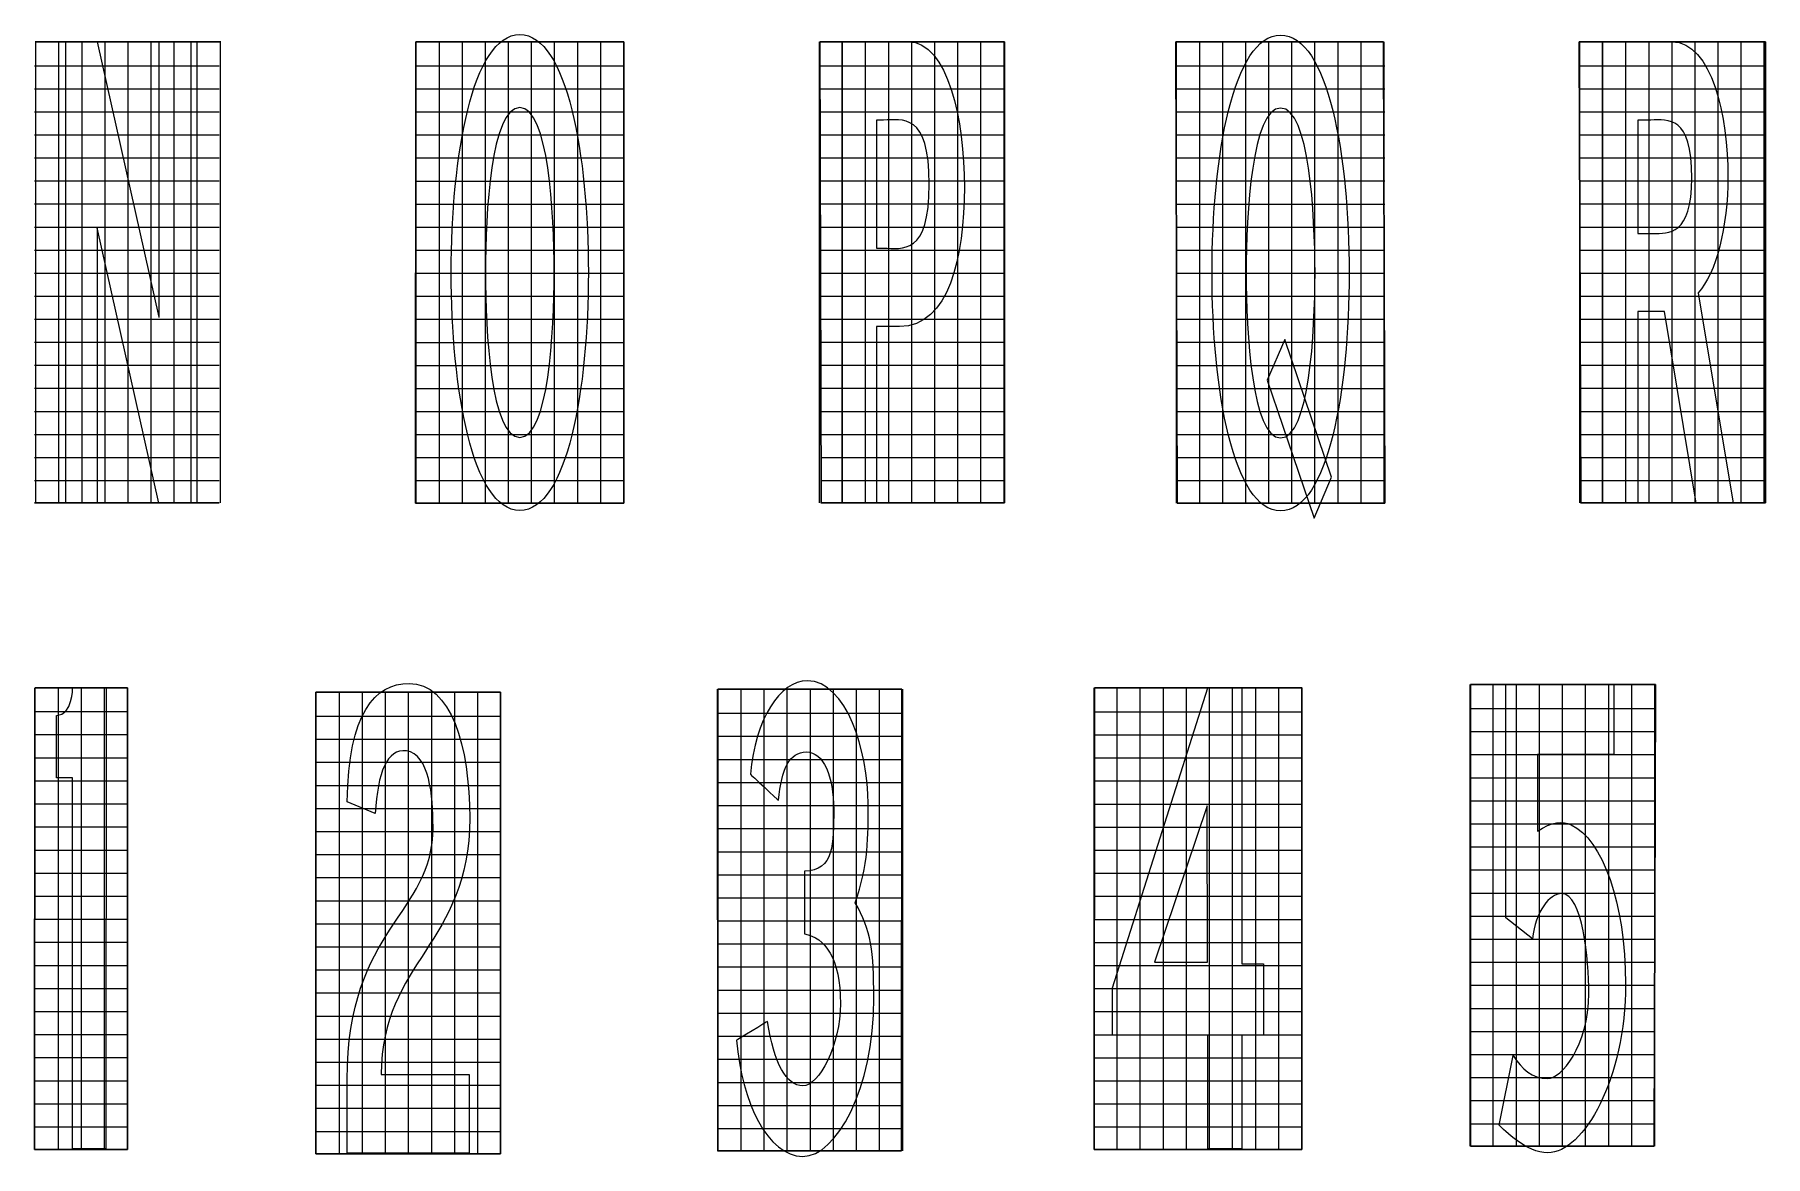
# Model space of a CAD drawing. Header units: millimetres. Extents: x -40 to 114, y -44 to 131.
# Drawn here: x -40.1 to 38.5, y 50.7 to 101.7 of the extents above; entities that cross this region are included whole.
import ezdxf

# ---------------------------------------------------------------- set-up
doc = ezdxf.new("R2010")
doc.units = ezdxf.units.MM
doc.header["$MEASUREMENT"] = 0
doc.layers.add('TEXTO', color=7, linetype='Continuous')

msp = doc.modelspace()

# ---------------------------------------------------------------- linework, layer by layer
at = {"layer": 'TEXTO', "color": 250}
for points, knots in [([(-18.0692, 101.707), (-20.224, 101.707), (-21.1853, 96.1794), (-21.1853, 90.894), (-21.1853, 90.894), (-21.1853, 85.6087), (-20.224, 80.0807), (-18.0692, 80.0807), (-18.0692, 80.0807), (-15.9141, 80.0807), (-14.9531, 85.6087), (-14.9531, 90.894), (-14.9531, 90.894), (-14.9531, 96.1794), (-15.9141, 101.707), (-18.0692, 101.707)], [0, 0, 0, 0, 0.2, 0.2, 0.2, 0.2, 0.4, 0.4, 0.4, 0.4, 0.6, 0.6, 0.6, 0.6, 1, 1, 1, 1]), ([(16.4999, 101.6838), (14.3448, 101.6838), (13.3839, 96.1558), (13.3839, 90.8704), (13.3839, 90.8704), (13.3839, 85.5851), (14.3448, 80.0571), (16.4999, 80.0571), (16.4999, 80.0571), (18.6551, 80.0571), (19.616, 85.5851), (19.616, 90.8704), (19.616, 90.8704), (19.616, 96.1558), (18.6551, 101.6838), (16.4999, 101.6838)], [0, 0, 0, 0, 0.2, 0.2, 0.2, 0.2, 0.4, 0.4, 0.4, 0.4, 0.6, 0.6, 0.6, 0.6, 1, 1, 1, 1]), ([(-37.2663, 92.9275), (-37.2663, 92.9275), (-34.4681, 80.4039), (-34.4681, 80.4039), (-34.4681, 80.4039), (-34.4681, 80.4039), (-33.0213, 80.4039), (-33.0213, 80.4039), (-33.0213, 80.4039), (-33.0213, 80.4039), (-33.0213, 101.3833), (-33.0213, 101.3833), (-33.0213, 101.3833), (-33.0213, 101.3833), (-34.4515, 101.3833), (-34.4515, 101.3833), (-34.4515, 101.3833), (-34.4515, 101.3833), (-34.4515, 88.8596), (-34.4515, 88.8596), (-34.4515, 88.8596), (-34.4515, 88.8596), (-34.4699, 88.8596), (-34.4699, 88.8596), (-34.4699, 88.8596), (-34.4699, 88.8596), (-37.266, 101.3833), (-37.266, 101.3833), (-37.266, 101.3833), (-37.266, 101.3833), (-38.6965, 101.3833), (-38.6965, 101.3833), (-38.6965, 101.3833), (-38.6965, 101.3833), (-38.6965, 80.4039), (-38.6965, 80.4039), (-38.6965, 80.4039), (-38.6965, 80.4039), (-37.2663, 80.4039), (-37.2663, 80.4039), (-37.2663, 80.4039), (-37.2663, 80.4039), (-37.2663, 92.9279), (-37.2663, 92.9279), (-37.2663, 92.9279), (-37.2663, 92.9279), (-37.2663, 92.9275), (-37.2663, 92.9275)], [0, 0, 0, 0, 0.0769231, 0.0769231, 0.0769231, 0.0769231, 0.1538462, 0.1538462, 0.1538462, 0.1538462, 0.2307692, 0.2307692, 0.2307692, 0.2307692, 0.3076923, 0.3076923, 0.3076923, 0.3076923, 0.3846154, 0.3846154, 0.3846154, 0.3846154, 0.4615385, 0.4615385, 0.4615385, 0.4615385, 0.5384615, 0.5384615, 0.5384615, 0.5384615, 0.6153846, 0.6153846, 0.6153846, 0.6153846, 0.6923077, 0.6923077, 0.6923077, 0.6923077, 0.7692308, 0.7692308, 0.7692308, 0.7692308, 0.8461538, 0.8461538, 0.8461538, 0.8461539, 1, 1, 1, 1]), ([(-0.4232, 101.3836), (-0.4232, 101.3836), (-3.4162, 101.3836), (-3.4162, 101.3836), (-3.4162, 101.3836), (-3.4162, 101.3836), (-3.4162, 80.4043), (-3.4162, 80.4043), (-3.4162, 80.4043), (-3.4162, 80.4043), (-1.8597, 80.4043), (-1.8597, 80.4043), (-1.8597, 80.4043), (-1.8597, 80.4043), (-1.8597, 88.4399), (-1.8597, 88.4399), (-1.8597, 88.4399), (-1.8597, 88.4399), (-0.8123, 88.4399), (-0.8123, 88.4399), (-0.8123, 88.4399), (1.4327, 88.4399), (2.1312, 91.5951), (2.1312, 94.7768), (2.1312, 94.7768), (2.1312, 97.7969), (1.383, 101.3836), (-0.4232, 101.3836)], [0, 0, 0, 0, 0.125, 0.125, 0.125, 0.125, 0.25, 0.25, 0.25, 0.25, 0.375, 0.375, 0.375, 0.375, 0.5, 0.5, 0.5, 0.5, 0.625, 0.625, 0.625, 0.625, 0.75, 0.75, 0.75, 0.75, 1, 1, 1, 1]), ([(35.4734, 89.9771), (36.283, 90.84), (36.8263, 92.9705), (36.8263, 95.2625), (36.8263, 95.2625), (36.8263, 97.9319), (36.1088, 101.3835), (34.2747, 101.3835), (34.2747, 101.3835), (34.2747, 101.3835), (31.129, 101.3835), (31.129, 101.3835), (31.129, 101.3835), (31.129, 101.3835), (31.129, 80.4045), (31.129, 80.4045), (31.129, 80.4045), (31.129, 80.4045), (32.7274, 80.4045), (32.7274, 80.4045), (32.7274, 80.4045), (32.7274, 80.4045), (32.7274, 89.1142), (32.7274, 89.1142), (32.7274, 89.1142), (32.7274, 89.1142), (33.9466, 89.1142), (33.9466, 89.1142), (33.9466, 89.1142), (33.9466, 89.1142), (35.3813, 80.4045), (35.3813, 80.4045), (35.3813, 80.4045), (35.3813, 80.4045), (37.062, 80.4045), (37.062, 80.4045), (37.062, 80.4045), (37.062, 80.4045), (35.4734, 89.9771), (35.4734, 89.9771)], [0, 0, 0, 0, 0.0909091, 0.0909091, 0.0909091, 0.0909091, 0.1818182, 0.1818182, 0.1818182, 0.1818182, 0.2727273, 0.2727273, 0.2727273, 0.2727273, 0.3636364, 0.3636364, 0.3636364, 0.3636364, 0.4545455, 0.4545455, 0.4545455, 0.4545455, 0.5454545, 0.5454545, 0.5454545, 0.5454546, 0.6363636, 0.6363636, 0.6363636, 0.6363636, 0.7272727, 0.7272727, 0.7272727, 0.7272727, 0.8181818, 0.8181818, 0.8181818, 0.8181818, 1, 1, 1, 1]), ([(-18.0692, 83.3975), (-19.3699, 83.3975), (-19.632, 88.1974), (-19.632, 90.894), (-19.632, 90.894), (-19.632, 93.5907), (-19.3699, 98.3906), (-18.0692, 98.3906), (-18.0692, 98.3906), (-16.7682, 98.3906), (-16.5061, 93.5907), (-16.5061, 90.894), (-16.5061, 90.894), (-16.5061, 88.1974), (-16.7682, 83.3975), (-18.0692, 83.3975)], [0, 0, 0, 0, 0.2, 0.2, 0.2, 0.2, 0.4, 0.4, 0.4, 0.4, 0.6, 0.6, 0.6, 0.6, 1, 1, 1, 1]), ([(16.4999, 83.3739), (15.1989, 83.3739), (14.9371, 88.1738), (14.9371, 90.8704), (14.9371, 90.8704), (14.9371, 93.5671), (15.1989, 98.367), (16.4999, 98.367), (16.4999, 98.367), (17.801, 98.367), (18.0627, 93.5671), (18.0627, 90.8704), (18.0627, 90.8704), (18.0627, 88.1738), (17.801, 83.3739), (16.4999, 83.3739)], [0, 0, 0, 0, 0.2, 0.2, 0.2, 0.2, 0.4, 0.4, 0.4, 0.4, 0.6, 0.6, 0.6, 0.6, 1, 1, 1, 1]), ([(-1.5405, 91.9994), (-1.5405, 91.9994), (-1.8597, 91.9994), (-1.8597, 91.9994), (-1.8597, 91.9994), (-1.8597, 91.9994), (-1.8597, 97.8241), (-1.8597, 97.8241), (-1.8597, 97.8241), (-1.8597, 97.8241), (-1.5405, 97.8241), (-1.5405, 97.8241), (-1.5405, 97.8241), (-0.6924, 97.8241), (0.5349, 98.2016), (0.5349, 94.9116), (0.5349, 94.9116), (0.5349, 91.6219), (-0.6924, 91.9994), (-1.5405, 91.9994)], [0, 0, 0, 0, 0.1666667, 0.1666667, 0.1666667, 0.1666667, 0.3333333, 0.3333333, 0.3333333, 0.3333333, 0.5, 0.5, 0.5, 0.5, 0.6666667, 0.6666667, 0.6666667, 0.6666667, 1, 1, 1, 1]), ([(33.4241, 92.6738), (33.4241, 92.6738), (32.7274, 92.6738), (32.7274, 92.6738), (32.7274, 92.6738), (32.7274, 92.6738), (32.7274, 97.8243), (32.7274, 97.8243), (32.7274, 97.8243), (32.7274, 97.8243), (33.3215, 97.8243), (33.3215, 97.8243), (33.3215, 97.8243), (34.1106, 97.8243), (35.1866, 98.067), (35.1866, 95.1813), (35.1866, 95.1813), (35.1866, 92.5658), (34.1209, 92.6738), (33.4241, 92.6738)], [0, 0, 0, 0, 0.1666667, 0.1666667, 0.1666667, 0.1666667, 0.3333333, 0.3333333, 0.3333333, 0.3333333, 0.5, 0.5, 0.5, 0.5, 0.6666667, 0.6666667, 0.6666667, 0.6666667, 1, 1, 1, 1]), ([(15.8951, 85.9936), (15.8951, 85.9936), (16.6963, 87.8495), (16.6963, 87.8495), (16.6963, 87.8495), (16.6963, 87.8495), (18.8091, 81.586), (18.8091, 81.586), (18.8091, 81.586), (18.8091, 81.586), (18.0192, 79.7237), (18.0192, 79.7237), (18.0192, 79.7237), (18.0192, 79.7237), (15.8951, 85.9936), (15.8951, 85.9936)], [0, 0, 0, 0, 0.2, 0.2, 0.2, 0.2, 0.4, 0.4, 0.4, 0.4, 0.6, 0.6, 0.6, 0.6, 1, 1, 1, 1]), ([(-36.8699, 72.0184), (-36.8699, 72.0184), (-38.3858, 72.0184), (-38.3858, 72.0184), (-38.3858, 72.0184), (-38.3858, 72.0184), (-38.3858, 70.7636), (-39.1252, 70.7636), (-39.1252, 70.7636), (-39.1252, 70.7636), (-39.1252, 67.929), (-39.1252, 67.929), (-39.1252, 67.929), (-39.1252, 67.929), (-38.3876, 67.929), (-38.3876, 67.929), (-38.3876, 67.929), (-38.3876, 67.929), (-38.3858, 51.063), (-38.3858, 51.063), (-38.3858, 51.063), (-38.3858, 51.063), (-36.8731, 51.063), (-36.8731, 51.063), (-36.8731, 51.063), (-36.8731, 51.063), (-36.8699, 72.0184), (-36.8699, 72.0184)], [0, 0, 0, 0, 0.125, 0.125, 0.125, 0.125, 0.25, 0.25, 0.25, 0.25, 0.375, 0.375, 0.375, 0.375, 0.5, 0.5, 0.5, 0.5, 0.625, 0.625, 0.625, 0.625, 0.75, 0.75, 0.75, 0.75, 1, 1, 1, 1]), ([(-20.3678, 54.4401), (-20.3678, 54.4401), (-24.3605, 54.4401), (-24.3605, 54.4401), (-24.3605, 54.4401), (-24.3605, 59.6164), (-20.3463, 60.3463), (-20.3463, 66.0864), (-20.3463, 66.0864), (-20.3463, 69.3827), (-21.2, 72.2201), (-23.1022, 72.2201), (-23.1022, 72.2201), (-24.648, 72.2201), (-25.8584, 70.8633), (-25.9124, 66.8371), (-25.9124, 66.8371), (-25.9124, 66.8371), (-24.6396, 66.3061), (-24.6396, 66.3061), (-24.6396, 66.3061), (-24.5207, 68.1706), (-24.1086, 69.2663), (-23.2193, 69.1467), (-23.2193, 69.1467), (-22.1768, 69.0066), (-22.011, 67.1161), (-22.011, 65.6958), (-22.011, 65.6958), (-22.011, 61.647), (-25.9124, 61.1563), (-25.9124, 54.2143), (-25.9124, 54.2143), (-25.9124, 54.2143), (-25.9124, 50.8732), (-25.9124, 50.8732), (-25.9124, 50.8732), (-25.9124, 50.8732), (-20.3678, 50.8732), (-20.3678, 50.8732), (-20.3678, 50.8732), (-20.3678, 50.8732), (-20.3678, 54.4401), (-20.3678, 54.4401)], [0, 0, 0, 0, 0.0833333, 0.0833333, 0.0833333, 0.0833333, 0.1666667, 0.1666667, 0.1666667, 0.1666667, 0.25, 0.25, 0.25, 0.25, 0.3333333, 0.3333333, 0.3333333, 0.3333333, 0.4166667, 0.4166667, 0.4166667, 0.4166667, 0.5, 0.5, 0.5, 0.5, 0.5833333, 0.5833333, 0.5833333, 0.5833333, 0.6666667, 0.6666667, 0.6666667, 0.6666667, 0.75, 0.75, 0.75, 0.75, 0.8333333, 0.8333333, 0.8333333, 0.8333333, 1, 1, 1, 1]), ([(-2.8324, 62.2508), (-2.8324, 62.2508), (-2.2242, 63.9487), (-2.2376, 65.2893), (-2.2376, 66.7494), (-2.2376, 66.7494), (-2.2376, 69.1155), (-3.225, 72.3349), (-5.009, 72.3349), (-5.009, 72.3349), (-6.2519, 72.3349), (-7.3688, 70.6014), (-7.5917, 68.0889)], [0.4375, 0.4375, 0.4375, 0.4375, 0.43750001, 0.5, 0.5, 0.5, 0.50000001, 0.5625, 0.5625, 0.5625, 0.56250001, 0.625, 0.625, 0.625, 0.625]), ([(14.7431, 59.4741), (14.7431, 59.4741), (14.7431, 72.0199), (14.7431, 72.0199), (14.7431, 72.0199), (14.7431, 72.0199), (13.1916, 72.0199), (13.1916, 72.0199), (13.1916, 72.0199), (13.1916, 72.0199), (8.8574, 58.3794), (8.8574, 58.3794), (8.8574, 58.3794), (8.8574, 58.3794), (8.8574, 56.2345), (8.8574, 56.2345), (8.8574, 56.2345), (8.8574, 56.2345), (13.1916, 56.2345), (13.1916, 56.2345), (13.1916, 56.2345), (13.1916, 56.2345), (13.1916, 51.0645), (13.1916, 51.0645), (13.1916, 51.0645), (13.1916, 51.0645), (14.7431, 51.0645), (14.7431, 51.0645), (14.7431, 51.0645), (14.7431, 51.0645), (14.7431, 56.2345), (14.7431, 56.2345), (14.7431, 56.2345), (14.7431, 56.2345), (15.7175, 56.2345), (15.7175, 56.2345), (15.7175, 56.2345), (15.7175, 56.2345), (15.7175, 59.4741), (15.7175, 59.4741), (15.7175, 59.4741), (15.7175, 59.4741), (14.7431, 59.4741), (14.7431, 59.4741)], [0, 0, 0, 0, 0.0833333, 0.0833333, 0.0833333, 0.0833333, 0.1666667, 0.1666667, 0.1666667, 0.1666667, 0.25, 0.25, 0.25, 0.25, 0.3333333, 0.3333333, 0.3333333, 0.3333333, 0.4166667, 0.4166667, 0.4166667, 0.4166667, 0.5, 0.5, 0.5, 0.5, 0.5833333, 0.5833333, 0.5833333, 0.5833333, 0.6666667, 0.6666667, 0.6666667, 0.6666667, 0.75, 0.75, 0.75, 0.75, 0.8333333, 0.8333333, 0.8333333, 0.8333333, 1, 1, 1, 1]), ([(31.6427, 72.171), (31.6427, 72.171), (26.7331, 72.171), (26.7331, 72.171), (26.7331, 72.171), (26.7331, 72.171), (26.7334, 61.5598), (26.7334, 61.5598), (26.7334, 61.5598), (26.7334, 61.5598), (27.9424, 60.6016), (27.9424, 60.6016), (27.9424, 60.6016), (28.0832, 61.8716), (28.7249, 62.6665), (29.2544, 62.6665), (29.2544, 62.6665), (30.2354, 62.6665), (30.5011, 59.6548), (30.5011, 58.134), (30.5011, 58.134), (30.5011, 55.6853), (29.2314, 54.2598), (28.6384, 54.2598), (28.6384, 54.2598), (27.9085, 54.2598), (27.475, 54.6704), (27.064, 55.3089), (27.064, 55.3089), (27.064, 55.3089), (26.4254, 52.1382), (26.4254, 52.1382), (26.4254, 52.1382), (26.6533, 51.9096), (27.6803, 50.883), (28.6384, 50.883), (28.6384, 50.883), (30.281, 50.883), (32.1743, 54.2711), (32.1743, 58.5598), (32.1743, 58.5598), (32.1743, 62.2347), (31.1234, 65.1239), (29.6946, 65.7938), (29.6946, 65.7938), (29.3341, 65.9628), (28.7982, 65.9402), (28.1706, 65.4954), (28.1706, 65.4954), (28.1706, 65.4954), (28.1706, 68.9914), (28.1706, 68.9914), (28.1706, 68.9914), (28.1706, 68.9914), (31.6427, 68.9914), (31.6427, 68.9914), (31.6427, 68.9914), (31.6427, 68.9914), (31.6427, 72.171), (31.6427, 72.171)], [0, 0, 0, 0, 0.0625, 0.0625, 0.0625, 0.0625, 0.125, 0.125, 0.125, 0.125, 0.1875, 0.1875, 0.1875, 0.1875, 0.25, 0.25, 0.25, 0.25, 0.3125, 0.3125, 0.3125, 0.3125, 0.375, 0.375, 0.375, 0.375, 0.4375, 0.4375, 0.4375, 0.4375, 0.5, 0.5, 0.5, 0.5, 0.5625, 0.5625, 0.5625, 0.5625, 0.625, 0.625, 0.625, 0.625, 0.6875, 0.6875, 0.6875, 0.6875, 0.75, 0.75, 0.75, 0.75, 0.8125, 0.8125, 0.8125, 0.8125, 0.875, 0.875, 0.875, 0.875, 1, 1, 1, 1]), ([(-6.3214, 66.9053), (-6.3214, 66.9053), (-6.1721, 68.345), (-5.8186, 69.1021), (-5.0482, 69.1021), (-5.0482, 69.1021), (-4.264, 69.1021), (-3.8061, 67.9929), (-3.8061, 66.4795), (-3.8061, 66.4795), (-3.8061, 64.9661), (-3.787, 63.6862), (-5.1328, 63.6862)], [0.6875, 0.6875, 0.6875, 0.6875, 0.68750001, 0.75, 0.75, 0.75, 0.75000001, 0.8125, 0.8125, 0.8125, 0.81250001, 0.875, 0.875, 0.875, 0.875]), ([(-7.5917, 68.0889), (-7.5917, 68.0889), (-7.5917, 68.0889), (-6.3214, 66.9053), (-6.3214, 66.9053)], [0.625, 0.625, 0.625, 0.625, 0.62500001, 0.6875, 0.6875, 0.6875, 0.6875]), ([(10.7737, 59.5414), (10.7737, 59.5414), (13.1701, 66.6591), (13.1701, 66.6591), (13.1701, 66.6591), (13.1701, 66.6591), (13.1725, 59.5414), (13.1725, 59.5414), (13.1725, 59.5414), (13.1725, 59.5414), (10.7737, 59.5414), (10.7737, 59.5414)], [0, 0, 0, 0, 0.25, 0.25, 0.25, 0.25, 0.5, 0.5, 0.5, 0.5, 1, 1, 1, 1]), ([(-5.1328, 63.6862), (-5.1328, 63.6862), (-5.1328, 63.6862), (-5.1328, 60.8347), (-5.1328, 60.8347)], [0.875, 0.875, 0.875, 0.875, 0.87500001, 1, 1, 1, 1]), ([(-1.9847, 57.9377), (-1.9847, 57.9377), (-1.9847, 60.0364), (-2.0986, 60.9945), (-2.8324, 62.2508)], [0.375, 0.375, 0.375, 0.375, 0.37500001, 0.4375, 0.4375, 0.4375, 0.4375]), ([(-5.2122, 50.7192), (-5.2122, 50.7192), (-3.6992, 50.7192), (-1.9847, 53.7171), (-1.9847, 57.9377)], [0.3125, 0.3125, 0.3125, 0.3125, 0.31250001, 0.375, 0.375, 0.375, 0.375]), ([(-3.5009, 57.6636), (-3.5009, 57.6636), (-3.5009, 55.7851), (-4.4753, 53.9228), (-5.2069, 53.9228)], [0.0625, 0.0625, 0.0625, 0.0625, 0.06250001, 0.125, 0.125, 0.125, 0.125]), ([(-6.8075, 56.8561), (-6.8075, 56.8561), (-6.8075, 56.8561), (-8.22, 55.9992), (-8.22, 55.9992)], [0.1875, 0.1875, 0.1875, 0.1875, 0.18750001, 0.25, 0.25, 0.25, 0.25]), ([(-5.2069, 53.9228), (-5.2069, 53.9228), (-5.9425, 53.9228), (-6.5397, 54.9515), (-6.8075, 56.8561)], [0.125, 0.125, 0.125, 0.125, 0.12500001, 0.1875, 0.1875, 0.1875, 0.1875]), ([(-8.22, 55.9992), (-8.22, 55.9992), (-7.9999, 53.2013), (-6.7983, 50.7192), (-5.2122, 50.7192)], [0.25, 0.25, 0.25, 0.25, 0.25000001, 0.3125, 0.3125, 0.3125, 0.3125])]:
    msp.add_open_spline(points, degree=3, knots=knots, dxfattribs=at)
at = {"layer": 'TEXTO', "color": 154, "lineweight": 30}
for points in [[(-40.0944, 101.384), (-40.0944, 101.384), (-31.6503, 101.384), (-31.6503, 101.384)], [(-22.8146, 80.4142), (-22.8146, 80.4142), (-22.7991, 101.3791), (-22.7991, 101.3791)], [(-22.7992, 101.379), (-22.7992, 101.379), (-13.3377, 101.379), (-13.3377, 101.379)], [(-13.3375, 101.379), (-13.3375, 101.379), (-13.3375, 80.4141), (-13.3375, 80.4141)], [(-4.3782, 80.419), (-4.3782, 80.419), (-4.4407, 101.3839), (-4.4407, 101.3839)], [(-4.4368, 101.3839), (-4.4368, 101.3839), (3.9502, 101.3839), (3.9502, 101.3839)], [(3.9539, 101.3839), (3.9539, 101.3839), (3.9504, 80.419), (3.9504, 80.419)], [(11.802, 80.4156), (11.802, 80.4156), (11.7329, 101.3805), (11.7329, 101.3805)], [(11.7367, 101.3804), (11.7367, 101.3804), (21.1781, 101.3804), (21.1781, 101.3804)], [(21.182, 101.3804), (21.182, 101.3804), (21.2398, 80.4155), (21.2398, 80.4155)], [(30.1337, 80.4189), (30.1337, 80.4189), (30.0684, 101.3838), (30.0684, 101.3838)], [(30.0724, 101.3837), (30.0724, 101.3837), (38.526, 101.3837), (38.526, 101.3837)], [(38.526, 101.3837), (38.526, 101.3837), (38.526, 80.4188), (38.526, 80.4188)], [(-31.7306, 80.4192), (-31.7306, 80.4192), (-40.1136, 80.4192), (-40.1136, 80.4192)], [(-13.3375, 80.4142), (-13.3375, 80.4142), (-22.8146, 80.4142), (-22.8146, 80.4142)], [(3.9503, 80.419), (3.9503, 80.419), (-4.3858, 80.419), (-4.3858, 80.419)], [(21.2399, 80.4156), (21.2399, 80.4156), (11.7942, 80.4156), (11.7942, 80.4156)], [(38.526, 80.4189), (38.526, 80.4189), (30.1299, 80.4189), (30.1299, 80.4189)], [(-40.1137, 51.0357), (-40.1137, 51.0357), (-40.0981, 72.0182), (-40.0981, 72.0182)], [(-40.0944, 72.018), (-40.0944, 72.018), (-35.8985, 72.018), (-35.8985, 72.018)], [(-35.8947, 72.018), (-35.8947, 72.018), (-35.8999, 51.0355), (-35.8999, 51.0355)], [(-27.3358, 50.8338), (-27.3358, 50.8338), (-27.3393, 71.8195), (-27.3393, 71.8195)], [(-27.3355, 71.8194), (-27.3355, 71.8194), (-18.9387, 71.8194), (-18.9387, 71.8194)], [(-18.9386, 71.8194), (-18.9386, 71.8194), (-18.9386, 50.8337), (-18.9386, 50.8337)], [(-9.076, 50.9661), (-9.076, 50.9661), (-9.0805, 71.9514), (-9.0805, 71.9514)], [(-9.0766, 71.9515), (-9.0766, 71.9515), (-0.7161, 71.9515), (-0.7161, 71.9515)], [(-0.7163, 71.9515), (-0.7163, 71.9515), (-0.7318, 50.9662), (-0.7318, 50.9662)], [(8.0259, 51.0343), (8.0259, 51.0343), (8.041, 72.0196), (8.041, 72.0196)], [(25.1302, 51.1838), (25.1302, 51.1838), (25.1225, 72.1692), (25.1225, 72.1692)], [(25.1263, 72.1691), (25.1263, 72.1691), (33.5309, 72.1691), (33.5309, 72.1691)], [(33.5346, 72.1691), (33.5346, 72.1691), (33.4742, 51.1838), (33.4742, 51.1838)], [(33.4743, 51.1838), (33.4743, 51.1838), (25.1226, 51.1838), (25.1226, 51.1838)], [(-35.9, 51.0357), (-35.9, 51.0357), (-40.1136, 51.0357), (-40.1136, 51.0357)], [(-18.9386, 50.8338), (-18.9386, 50.8338), (-27.3396, 50.8338), (-27.3396, 50.8338)], [(-0.7318, 50.9661), (-0.7318, 50.9661), (-9.0799, 50.9661), (-9.0799, 50.9661)]]:
    msp.add_open_spline(points, degree=3, dxfattribs=at)
at = {"layer": 'TEXTO', "color": 154, "lineweight": 15}
for points in [[(-40.0697, 101.384), (-40.0697, 101.384), (-40.0697, 80.4199), (-40.0697, 80.4199)], [(-39.0223, 101.384), (-39.0223, 101.384), (-39.0223, 80.4199), (-39.0223, 80.4199)], [(-37.9748, 101.384), (-37.9748, 101.384), (-37.9748, 80.4199), (-37.9748, 80.4199)], [(-36.9271, 101.384), (-36.9271, 101.384), (-36.9271, 80.4199), (-36.9271, 80.4199)], [(-35.8797, 101.384), (-35.8797, 101.384), (-35.8797, 80.4199), (-35.8797, 80.4199)], [(-34.8322, 101.384), (-34.8322, 101.384), (-34.8322, 80.4199), (-34.8322, 80.4199)], [(-33.7845, 101.384), (-33.7845, 101.384), (-33.7845, 80.4199), (-33.7845, 80.4199)], [(-32.737, 101.384), (-32.737, 101.384), (-32.737, 80.4199), (-32.737, 80.4199)], [(-31.6889, 101.384), (-31.6889, 101.384), (-31.6889, 80.4199), (-31.6889, 80.4199)], [(-22.7866, 101.379), (-22.7866, 101.379), (-22.7866, 80.4148), (-22.7866, 80.4148)], [(-21.7391, 101.379), (-21.7391, 101.379), (-21.7391, 80.4148), (-21.7391, 80.4148)], [(-20.6916, 101.379), (-20.6916, 101.379), (-20.6916, 80.4148), (-20.6916, 80.4148)], [(-19.6441, 101.379), (-19.6441, 101.379), (-19.6441, 80.4148), (-19.6441, 80.4148)], [(-18.5965, 101.379), (-18.5965, 101.379), (-18.5965, 80.4148), (-18.5965, 80.4148)], [(-17.549, 101.379), (-17.549, 101.379), (-17.549, 80.4148), (-17.549, 80.4148)], [(-16.5015, 101.379), (-16.5015, 101.379), (-16.5015, 80.4148), (-16.5015, 80.4148)], [(-15.4539, 101.379), (-15.4539, 101.379), (-15.4539, 80.4148), (-15.4539, 80.4148)], [(-14.4064, 101.379), (-14.4064, 101.379), (-14.4064, 80.4148), (-14.4064, 80.4148)], [(-13.3582, 101.379), (-13.3582, 101.379), (-13.3582, 80.4148), (-13.3582, 80.4148)], [(-4.4643, 101.3837), (-4.4643, 101.3837), (-4.4643, 80.4195), (-4.4643, 80.4195)], [(-3.4167, 101.3837), (-3.4167, 101.3837), (-3.4167, 80.4195), (-3.4167, 80.4195)], [(-2.3692, 101.3837), (-2.3692, 101.3837), (-2.3692, 80.4195), (-2.3692, 80.4195)], [(-1.3217, 101.3837), (-1.3217, 101.3837), (-1.3217, 80.4195), (-1.3217, 80.4195)], [(-0.2743, 101.3837), (-0.2743, 101.3837), (-0.2743, 80.4195), (-0.2743, 80.4195)], [(0.7734, 101.3837), (0.7734, 101.3837), (0.7734, 80.4195), (0.7734, 80.4195)], [(1.8209, 101.3837), (1.8209, 101.3837), (1.8209, 80.4195), (1.8209, 80.4195)], [(2.8684, 101.3837), (2.8684, 101.3837), (2.8684, 80.4195), (2.8684, 80.4195)], [(3.9165, 101.3837), (3.9165, 101.3837), (3.9165, 80.4195), (3.9165, 80.4195)], [(11.7609, 101.3804), (11.7609, 101.3804), (11.7609, 80.4162), (11.7609, 80.4162)], [(12.8085, 101.3804), (12.8085, 101.3804), (12.8085, 80.4162), (12.8085, 80.4162)], [(13.856, 101.3804), (13.856, 101.3804), (13.856, 80.4162), (13.856, 80.4162)], [(14.9035, 101.3804), (14.9035, 101.3804), (14.9035, 80.4162), (14.9035, 80.4162)], [(15.9511, 101.3804), (15.9511, 101.3804), (15.9511, 80.4162), (15.9511, 80.4162)], [(16.9986, 101.3804), (16.9986, 101.3804), (16.9986, 80.4162), (16.9986, 80.4162)], [(18.0461, 101.3804), (18.0461, 101.3804), (18.0461, 80.4162), (18.0461, 80.4162)], [(19.0937, 101.3804), (19.0937, 101.3804), (19.0937, 80.4162), (19.0937, 80.4162)], [(20.1412, 101.3804), (20.1412, 101.3804), (20.1412, 80.4162), (20.1412, 80.4162)], [(21.1894, 101.3804), (21.1894, 101.3804), (21.1894, 80.4162), (21.1894, 80.4162)], [(30.0814, 101.3837), (30.0814, 101.3837), (30.0814, 80.4195), (30.0814, 80.4195)], [(31.1288, 101.3837), (31.1288, 101.3837), (31.1288, 80.4195), (31.1288, 80.4195)], [(32.1763, 101.3837), (32.1763, 101.3837), (32.1763, 80.4195), (32.1763, 80.4195)], [(33.224, 101.3837), (33.224, 101.3837), (33.224, 80.4195), (33.224, 80.4195)], [(34.2714, 101.3837), (34.2714, 101.3837), (34.2714, 80.4195), (34.2714, 80.4195)], [(35.3189, 101.3837), (35.3189, 101.3837), (35.3189, 80.4195), (35.3189, 80.4195)], [(36.3664, 101.3837), (36.3664, 101.3837), (36.3664, 80.4195), (36.3664, 80.4195)], [(37.4139, 101.3837), (37.4139, 101.3837), (37.4139, 80.4195), (37.4139, 80.4195)], [(38.4622, 101.3837), (38.4622, 101.3837), (38.4622, 80.4195), (38.4622, 80.4195)], [(-40.1137, 100.2949), (-40.1137, 100.2949), (-31.7306, 100.2949), (-31.7306, 100.2949)], [(-22.8146, 100.2899), (-22.8146, 100.2899), (-13.3376, 100.2899), (-13.3376, 100.2899)], [(-4.386, 100.2945), (-4.386, 100.2945), (3.9502, 100.2945), (3.9502, 100.2945)], [(11.7943, 100.2911), (11.7943, 100.2911), (21.2399, 100.2911), (21.2399, 100.2911)], [(30.1298, 100.2943), (30.1298, 100.2943), (38.5259, 100.2943), (38.5259, 100.2943)], [(-40.1137, 99.2474), (-40.1137, 99.2474), (-31.7306, 99.2474), (-31.7306, 99.2474)], [(-22.8146, 99.2422), (-22.8146, 99.2422), (-13.3376, 99.2422), (-13.3376, 99.2422)], [(-4.386, 99.247), (-4.386, 99.247), (3.9502, 99.247), (3.9502, 99.247)], [(11.7943, 99.2436), (11.7943, 99.2436), (21.2399, 99.2436), (21.2399, 99.2436)], [(30.1298, 99.2469), (30.1298, 99.2469), (38.5259, 99.2469), (38.5259, 99.2469)], [(-40.1137, 98.1997), (-40.1137, 98.1997), (-31.7306, 98.1997), (-31.7306, 98.1997)], [(-22.8146, 98.1947), (-22.8146, 98.1947), (-13.3376, 98.1947), (-13.3376, 98.1947)], [(-4.386, 98.1994), (-4.386, 98.1994), (3.9502, 98.1994), (3.9502, 98.1994)], [(11.7943, 98.1961), (11.7943, 98.1961), (21.2399, 98.1961), (21.2399, 98.1961)], [(30.1298, 98.1994), (30.1298, 98.1994), (38.5259, 98.1994), (38.5259, 98.1994)], [(-40.1137, 97.1523), (-40.1137, 97.1523), (-31.7306, 97.1523), (-31.7306, 97.1523)], [(-22.8146, 97.1472), (-22.8146, 97.1472), (-13.3376, 97.1472), (-13.3376, 97.1472)], [(-4.386, 97.1519), (-4.386, 97.1519), (3.9502, 97.1519), (3.9502, 97.1519)], [(11.7943, 97.1486), (11.7943, 97.1486), (21.2399, 97.1486), (21.2399, 97.1486)], [(30.1298, 97.1517), (30.1298, 97.1517), (38.5259, 97.1517), (38.5259, 97.1517)], [(-40.1137, 96.1047), (-40.1137, 96.1047), (-31.7306, 96.1047), (-31.7306, 96.1047)], [(-22.8146, 96.0996), (-22.8146, 96.0996), (-13.3376, 96.0996), (-13.3376, 96.0996)], [(-4.386, 96.1044), (-4.386, 96.1044), (3.9502, 96.1044), (3.9502, 96.1044)], [(11.7943, 96.101), (11.7943, 96.101), (21.2399, 96.101), (21.2399, 96.101)], [(30.1298, 96.1043), (30.1298, 96.1043), (38.5259, 96.1043), (38.5259, 96.1043)], [(-40.1137, 95.0571), (-40.1137, 95.0571), (-31.7306, 95.0571), (-31.7306, 95.0571)], [(-22.8146, 95.0521), (-22.8146, 95.0521), (-13.3376, 95.0521), (-13.3376, 95.0521)], [(-4.386, 95.0569), (-4.386, 95.0569), (3.9502, 95.0569), (3.9502, 95.0569)], [(11.7943, 95.0535), (11.7943, 95.0535), (21.2399, 95.0535), (21.2399, 95.0535)], [(30.1298, 95.0567), (30.1298, 95.0567), (38.5259, 95.0567), (38.5259, 95.0567)], [(-40.1137, 94.0096), (-40.1137, 94.0096), (-31.7306, 94.0096), (-31.7306, 94.0096)], [(-22.8146, 94.0046), (-22.8146, 94.0046), (-13.3376, 94.0046), (-13.3376, 94.0046)], [(-4.386, 94.0093), (-4.386, 94.0093), (3.9502, 94.0093), (3.9502, 94.0093)], [(11.7943, 94.006), (11.7943, 94.006), (21.2399, 94.006), (21.2399, 94.006)], [(30.1298, 94.0091), (30.1298, 94.0091), (38.5259, 94.0091), (38.5259, 94.0091)], [(-40.1137, 92.9621), (-40.1137, 92.9621), (-31.7306, 92.9621), (-31.7306, 92.9621)], [(-22.8146, 92.957), (-22.8146, 92.957), (-13.3376, 92.957), (-13.3376, 92.957)], [(-4.386, 92.9618), (-4.386, 92.9618), (3.9502, 92.9618), (3.9502, 92.9618)], [(11.7943, 92.9584), (11.7943, 92.9584), (21.2399, 92.9584), (21.2399, 92.9584)], [(30.1298, 92.9616), (30.1298, 92.9616), (38.5259, 92.9616), (38.5259, 92.9616)], [(-40.1137, 91.9145), (-40.1137, 91.9145), (-31.7306, 91.9145), (-31.7306, 91.9145)], [(-22.8146, 91.9095), (-22.8146, 91.9095), (-13.3376, 91.9095), (-13.3376, 91.9095)], [(-4.386, 91.9143), (-4.386, 91.9143), (3.9502, 91.9143), (3.9502, 91.9143)], [(11.7943, 91.9108), (11.7943, 91.9108), (21.2399, 91.9108), (21.2399, 91.9108)], [(30.1298, 91.9141), (30.1298, 91.9141), (38.5259, 91.9141), (38.5259, 91.9141)], [(-40.1137, 90.8677), (-40.1137, 90.8677), (-31.7306, 90.8677), (-31.7306, 90.8677)], [(-22.8146, 90.8625), (-22.8146, 90.8625), (-13.3376, 90.8625), (-13.3376, 90.8625)], [(-4.386, 90.8673), (-4.386, 90.8673), (3.9502, 90.8673), (3.9502, 90.8673)], [(11.7943, 90.8639), (11.7943, 90.8639), (21.2399, 90.8639), (21.2399, 90.8639)], [(30.1298, 90.8672), (30.1298, 90.8672), (38.5259, 90.8672), (38.5259, 90.8672)], [(-40.1137, 89.82), (-40.1137, 89.82), (-31.7306, 89.82), (-31.7306, 89.82)], [(-22.8146, 89.815), (-22.8146, 89.815), (-13.3376, 89.815), (-13.3376, 89.815)], [(-4.386, 89.8199), (-4.386, 89.8199), (3.9502, 89.8199), (3.9502, 89.8199)], [(11.7943, 89.8164), (11.7943, 89.8164), (21.2399, 89.8164), (21.2399, 89.8164)], [(30.1298, 89.8197), (30.1298, 89.8197), (38.5259, 89.8197), (38.5259, 89.8197)], [(-40.1137, 88.7725), (-40.1137, 88.7725), (-31.7306, 88.7725), (-31.7306, 88.7725)], [(-22.8146, 88.7676), (-22.8146, 88.7676), (-13.3376, 88.7676), (-13.3376, 88.7676)], [(-4.386, 88.7722), (-4.386, 88.7722), (3.9502, 88.7722), (3.9502, 88.7722)], [(11.7943, 88.7689), (11.7943, 88.7689), (21.2399, 88.7689), (21.2399, 88.7689)], [(30.1298, 88.772), (30.1298, 88.772), (38.5259, 88.772), (38.5259, 88.772)], [(-40.1137, 87.7251), (-40.1137, 87.7251), (-31.7306, 87.7251), (-31.7306, 87.7251)], [(-22.8146, 87.7199), (-22.8146, 87.7199), (-13.3376, 87.7199), (-13.3376, 87.7199)], [(-4.386, 87.7247), (-4.386, 87.7247), (3.9502, 87.7247), (3.9502, 87.7247)], [(11.7943, 87.7213), (11.7943, 87.7213), (21.2399, 87.7213), (21.2399, 87.7213)], [(30.1298, 87.7245), (30.1298, 87.7245), (38.5259, 87.7245), (38.5259, 87.7245)], [(-40.1137, 86.6774), (-40.1137, 86.6774), (-31.7306, 86.6774), (-31.7306, 86.6774)], [(-22.8146, 86.6724), (-22.8146, 86.6724), (-13.3376, 86.6724), (-13.3376, 86.6724)], [(-4.386, 86.6773), (-4.386, 86.6773), (3.9502, 86.6773), (3.9502, 86.6773)], [(11.7943, 86.6738), (11.7943, 86.6738), (21.2399, 86.6738), (21.2399, 86.6738)], [(30.1298, 86.6771), (30.1298, 86.6771), (38.5259, 86.6771), (38.5259, 86.6771)], [(-40.1137, 85.6299), (-40.1137, 85.6299), (-31.7306, 85.6299), (-31.7306, 85.6299)], [(-22.8146, 85.6249), (-22.8146, 85.6249), (-13.3376, 85.6249), (-13.3376, 85.6249)], [(-4.386, 85.6298), (-4.386, 85.6298), (3.9502, 85.6298), (3.9502, 85.6298)], [(11.7943, 85.6263), (11.7943, 85.6263), (21.2399, 85.6263), (21.2399, 85.6263)], [(30.1298, 85.6296), (30.1298, 85.6296), (38.5259, 85.6296), (38.5259, 85.6296)], [(-40.1137, 84.5825), (-40.1137, 84.5825), (-31.7306, 84.5825), (-31.7306, 84.5825)], [(-22.8146, 84.5773), (-22.8146, 84.5773), (-13.3376, 84.5773), (-13.3376, 84.5773)], [(-4.386, 84.5821), (-4.386, 84.5821), (3.9502, 84.5821), (3.9502, 84.5821)], [(11.7943, 84.5787), (11.7943, 84.5787), (21.2399, 84.5787), (21.2399, 84.5787)], [(30.1298, 84.5819), (30.1298, 84.5819), (38.5259, 84.5819), (38.5259, 84.5819)], [(-40.1137, 83.535), (-40.1137, 83.535), (-31.7306, 83.535), (-31.7306, 83.535)], [(-22.8146, 83.5298), (-22.8146, 83.5298), (-13.3376, 83.5298), (-13.3376, 83.5298)], [(-4.386, 83.5346), (-4.386, 83.5346), (3.9502, 83.5346), (3.9502, 83.5346)], [(11.7943, 83.5312), (11.7943, 83.5312), (21.2399, 83.5312), (21.2399, 83.5312)], [(30.1298, 83.5345), (30.1298, 83.5345), (38.5259, 83.5345), (38.5259, 83.5345)], [(-40.1137, 82.4873), (-40.1137, 82.4873), (-31.7306, 82.4873), (-31.7306, 82.4873)], [(-22.8146, 82.4823), (-22.8146, 82.4823), (-13.3376, 82.4823), (-13.3376, 82.4823)], [(-4.386, 82.4871), (-4.386, 82.4871), (3.9502, 82.4871), (3.9502, 82.4871)], [(11.7943, 82.4837), (11.7943, 82.4837), (21.2399, 82.4837), (21.2399, 82.4837)], [(30.1298, 82.487), (30.1298, 82.487), (38.5259, 82.487), (38.5259, 82.487)], [(-40.1137, 81.4404), (-40.1137, 81.4404), (-31.7306, 81.4404), (-31.7306, 81.4404)], [(-22.8146, 81.4354), (-22.8146, 81.4354), (-13.3376, 81.4354), (-13.3376, 81.4354)], [(-4.386, 81.4402), (-4.386, 81.4402), (3.9502, 81.4402), (3.9502, 81.4402)], [(11.7943, 81.4367), (11.7943, 81.4367), (21.2399, 81.4367), (21.2399, 81.4367)], [(30.1298, 81.44), (30.1298, 81.44), (38.5259, 81.44), (38.5259, 81.44)], [(-39.0465, 72.0175), (-39.0465, 72.0175), (-39.0465, 51.042), (-39.0465, 51.042)], [(-37.9981, 72.0175), (-37.9981, 72.0175), (-37.9981, 51.042), (-37.9981, 51.042)], [(-36.9495, 72.0175), (-36.9495, 72.0175), (-36.9495, 51.042), (-36.9495, 51.042)], [(-27.3296, 71.8192), (-27.3296, 71.8192), (-27.3296, 50.8346), (-27.3296, 50.8346)], [(-26.2811, 71.8192), (-26.2811, 71.8192), (-26.2811, 50.8346), (-26.2811, 50.8346)], [(-25.2324, 71.8192), (-25.2324, 71.8192), (-25.2324, 50.8346), (-25.2324, 50.8346)], [(-24.1839, 71.8192), (-24.1839, 71.8192), (-24.1839, 50.8346), (-24.1839, 50.8346)], [(-23.1354, 71.8192), (-23.1354, 71.8192), (-23.1354, 50.8346), (-23.1354, 50.8346)], [(-22.0869, 71.8192), (-22.0869, 71.8192), (-22.0869, 50.8346), (-22.0869, 50.8346)], [(-21.0382, 71.8192), (-21.0382, 71.8192), (-21.0382, 50.8346), (-21.0382, 50.8346)], [(-19.9897, 71.8192), (-19.9897, 71.8192), (-19.9897, 50.8346), (-19.9897, 50.8346)], [(-18.9405, 71.8192), (-18.9405, 71.8192), (-18.9405, 50.8346), (-18.9405, 50.8346)], [(-9.0763, 71.9515), (-9.0763, 71.9515), (-9.0763, 50.9669), (-9.0763, 50.9669)], [(-8.0278, 71.9515), (-8.0278, 71.9515), (-8.0278, 50.9669), (-8.0278, 50.9669)], [(-6.9793, 71.9515), (-6.9793, 71.9515), (-6.9793, 50.9669), (-6.9793, 50.9669)], [(-5.9308, 71.9515), (-5.9308, 71.9515), (-5.9308, 50.9669), (-5.9308, 50.9669)], [(-4.8821, 71.9515), (-4.8821, 71.9515), (-4.8821, 50.9669), (-4.8821, 50.9669)], [(-3.8335, 71.9515), (-3.8335, 71.9515), (-3.8335, 50.9669), (-3.8335, 50.9669)], [(-2.785, 71.9515), (-2.785, 71.9515), (-2.785, 50.9669), (-2.785, 50.9669)], [(-1.7363, 71.9515), (-1.7363, 71.9515), (-1.7363, 50.9669), (-1.7363, 50.9669)], [(-0.6871, 71.9515), (-0.6871, 71.9515), (-0.6871, 50.9669), (-0.6871, 50.9669)], [(8.0115, 72.0196), (8.0115, 72.0196), (8.0115, 51.035), (8.0115, 51.035)], [(9.0602, 72.0196), (9.0602, 72.0196), (9.0602, 51.035), (9.0602, 51.035)], [(10.1088, 72.0196), (10.1088, 72.0196), (10.1088, 51.035), (10.1088, 51.035)], [(11.1573, 72.0196), (11.1573, 72.0196), (11.1573, 51.035), (11.1573, 51.035)], [(12.206, 72.0196), (12.206, 72.0196), (12.206, 51.035), (12.206, 51.035)], [(13.2545, 72.0196), (13.2545, 72.0196), (13.2545, 51.035), (13.2545, 51.035)], [(14.303, 72.0196), (14.303, 72.0196), (14.303, 51.035), (14.303, 51.035)], [(15.3515, 72.0196), (15.3515, 72.0196), (15.3515, 51.035), (15.3515, 51.035)], [(16.4009, 72.0196), (16.4009, 72.0196), (16.4009, 51.035), (16.4009, 51.035)], [(25.0996, 72.1689), (25.0996, 72.1689), (25.0996, 51.1843), (25.0996, 51.1843)], [(26.1483, 72.1689), (26.1483, 72.1689), (26.1483, 51.1843), (26.1483, 51.1843)], [(27.1968, 72.1689), (27.1968, 72.1689), (27.1968, 51.1843), (27.1968, 51.1843)], [(28.2453, 72.1689), (28.2453, 72.1689), (28.2453, 51.1843), (28.2453, 51.1843)], [(29.2938, 72.1689), (29.2938, 72.1689), (29.2938, 51.1843), (29.2938, 51.1843)], [(30.3425, 72.1689), (30.3425, 72.1689), (30.3425, 51.1843), (30.3425, 51.1843)], [(31.391, 72.1689), (31.391, 72.1689), (31.391, 51.1843), (31.391, 51.1843)], [(32.4395, 72.1689), (32.4395, 72.1689), (32.4395, 51.1843), (32.4395, 51.1843)], [(33.4887, 72.1689), (33.4887, 72.1689), (33.4887, 51.1843), (33.4887, 51.1843)], [(-40.1137, 70.9366), (-40.1137, 70.9366), (-35.9001, 70.9366), (-35.9001, 70.9366)], [(-9.0797, 70.8612), (-9.0797, 70.8612), (-0.7316, 70.8612), (-0.7316, 70.8612)], [(8.0259, 70.9292), (8.0259, 70.9292), (17.4616, 70.9292), (17.4616, 70.9292)], [(25.1225, 71.0787), (25.1225, 71.0787), (33.4741, 71.0787), (33.4741, 71.0787)], [(-27.3398, 70.7291), (-27.3398, 70.7291), (-18.9387, 70.7291), (-18.9387, 70.7291)], [(25.1225, 70.0302), (25.1225, 70.0302), (33.4741, 70.0302), (33.4741, 70.0302)], [(-40.1137, 69.8881), (-40.1137, 69.8881), (-35.9001, 69.8881), (-35.9001, 69.8881)], [(-27.3398, 69.6805), (-27.3398, 69.6805), (-18.9387, 69.6805), (-18.9387, 69.6805)], [(-9.0797, 69.8126), (-9.0797, 69.8126), (-0.7316, 69.8126), (-0.7316, 69.8126)], [(8.0259, 69.8807), (8.0259, 69.8807), (17.4616, 69.8807), (17.4616, 69.8807)], [(-40.1137, 68.8394), (-40.1137, 68.8394), (-35.9001, 68.8394), (-35.9001, 68.8394)], [(-27.3398, 68.6318), (-27.3398, 68.6318), (-18.9387, 68.6318), (-18.9387, 68.6318)], [(-9.0797, 68.7641), (-9.0797, 68.7641), (-0.7316, 68.7641), (-0.7316, 68.7641)], [(8.0259, 68.8322), (8.0259, 68.8322), (17.4616, 68.8322), (17.4616, 68.8322)], [(25.1225, 68.9815), (25.1225, 68.9815), (33.4741, 68.9815), (33.4741, 68.9815)], [(-40.1137, 67.7909), (-40.1137, 67.7909), (-35.9001, 67.7909), (-35.9001, 67.7909)], [(-9.0797, 67.7156), (-9.0797, 67.7156), (-0.7316, 67.7156), (-0.7316, 67.7156)], [(8.0259, 67.7835), (8.0259, 67.7835), (17.4616, 67.7835), (17.4616, 67.7835)], [(25.1225, 67.933), (25.1225, 67.933), (33.4741, 67.933), (33.4741, 67.933)], [(-27.3398, 67.5833), (-27.3398, 67.5833), (-18.9387, 67.5833), (-18.9387, 67.5833)], [(25.1225, 66.8845), (25.1225, 66.8845), (33.4741, 66.8845), (33.4741, 66.8845)], [(-40.1137, 66.7424), (-40.1137, 66.7424), (-35.9001, 66.7424), (-35.9001, 66.7424)], [(-27.3398, 66.5348), (-27.3398, 66.5348), (-18.9387, 66.5348), (-18.9387, 66.5348)], [(-9.0797, 66.6669), (-9.0797, 66.6669), (-0.7316, 66.6669), (-0.7316, 66.6669)], [(8.0259, 66.735), (8.0259, 66.735), (17.4616, 66.735), (17.4616, 66.735)], [(-40.1137, 65.6937), (-40.1137, 65.6937), (-35.9001, 65.6937), (-35.9001, 65.6937)], [(-27.3398, 65.4861), (-27.3398, 65.4861), (-18.9387, 65.4861), (-18.9387, 65.4861)], [(-9.0797, 65.6184), (-9.0797, 65.6184), (-0.7316, 65.6184), (-0.7316, 65.6184)], [(8.0259, 65.6864), (8.0259, 65.6864), (17.4616, 65.6864), (17.4616, 65.6864)], [(25.1225, 65.836), (25.1225, 65.836), (33.4741, 65.836), (33.4741, 65.836)], [(-40.1137, 64.6452), (-40.1137, 64.6452), (-35.9001, 64.6452), (-35.9001, 64.6452)], [(-9.0797, 64.5697), (-9.0797, 64.5697), (-0.7316, 64.5697), (-0.7316, 64.5697)], [(8.0259, 64.638), (8.0259, 64.638), (17.4616, 64.638), (17.4616, 64.638)], [(25.1225, 64.7873), (25.1225, 64.7873), (33.4741, 64.7873), (33.4741, 64.7873)], [(-27.3398, 64.4376), (-27.3398, 64.4376), (-18.9387, 64.4376), (-18.9387, 64.4376)], [(25.1225, 63.7388), (25.1225, 63.7388), (33.4741, 63.7388), (33.4741, 63.7388)], [(-40.1137, 63.5967), (-40.1137, 63.5967), (-35.9001, 63.5967), (-35.9001, 63.5967)], [(-27.3398, 63.3891), (-27.3398, 63.3891), (-18.9387, 63.3891), (-18.9387, 63.3891)], [(-9.0797, 63.5212), (-9.0797, 63.5212), (-0.7316, 63.5212), (-0.7316, 63.5212)], [(8.0259, 63.5893), (8.0259, 63.5893), (17.4616, 63.5893), (17.4616, 63.5893)], [(-40.1137, 62.5481), (-40.1137, 62.5481), (-35.9001, 62.5481), (-35.9001, 62.5481)], [(-27.3398, 62.3406), (-27.3398, 62.3406), (-18.9387, 62.3406), (-18.9387, 62.3406)], [(-9.0797, 62.4727), (-9.0797, 62.4727), (-0.7316, 62.4727), (-0.7316, 62.4727)], [(8.0259, 62.5407), (8.0259, 62.5407), (17.4616, 62.5407), (17.4616, 62.5407)], [(25.1225, 62.6903), (25.1225, 62.6903), (33.4741, 62.6903), (33.4741, 62.6903)], [(-40.1137, 61.5001), (-40.1137, 61.5001), (-35.9001, 61.5001), (-35.9001, 61.5001)], [(-9.0797, 61.4247), (-9.0797, 61.4247), (-0.7316, 61.4247), (-0.7316, 61.4247)], [(8.0259, 61.4927), (8.0259, 61.4927), (17.4616, 61.4927), (17.4616, 61.4927)], [(25.1225, 61.6423), (25.1225, 61.6423), (33.4741, 61.6423), (33.4741, 61.6423)], [(-27.3398, 61.2926), (-27.3398, 61.2926), (-18.9387, 61.2926), (-18.9387, 61.2926)], [(25.1225, 60.5937), (25.1225, 60.5937), (33.4741, 60.5937), (33.4741, 60.5937)], [(-40.1137, 60.4516), (-40.1137, 60.4516), (-35.9001, 60.4516), (-35.9001, 60.4516)], [(-27.3398, 60.2441), (-27.3398, 60.2441), (-18.9387, 60.2441), (-18.9387, 60.2441)], [(-9.0797, 60.3762), (-9.0797, 60.3762), (-0.7316, 60.3762), (-0.7316, 60.3762)], [(8.0259, 60.4442), (8.0259, 60.4442), (17.4616, 60.4442), (17.4616, 60.4442)], [(-40.1137, 59.4029), (-40.1137, 59.4029), (-35.9001, 59.4029), (-35.9001, 59.4029)], [(-27.3398, 59.1954), (-27.3398, 59.1954), (-18.9387, 59.1954), (-18.9387, 59.1954)], [(-9.0797, 59.3277), (-9.0797, 59.3277), (-0.7316, 59.3277), (-0.7316, 59.3277)], [(8.0259, 59.3957), (8.0259, 59.3957), (17.4616, 59.3957), (17.4616, 59.3957)], [(25.1225, 59.5452), (25.1225, 59.5452), (33.4741, 59.5452), (33.4741, 59.5452)], [(-40.1137, 58.3544), (-40.1137, 58.3544), (-35.9001, 58.3544), (-35.9001, 58.3544)], [(-9.0797, 58.2793), (-9.0797, 58.2793), (-0.7316, 58.2793), (-0.7316, 58.2793)], [(8.0259, 58.3472), (8.0259, 58.3472), (17.4616, 58.3472), (17.4616, 58.3472)], [(25.1225, 58.4964), (25.1225, 58.4964), (33.4741, 58.4964), (33.4741, 58.4964)], [(-27.3398, 58.147), (-27.3398, 58.147), (-18.9387, 58.147), (-18.9387, 58.147)], [(25.1225, 57.448), (25.1225, 57.448), (33.4741, 57.448), (33.4741, 57.448)], [(-40.1137, 57.3057), (-40.1137, 57.3057), (-35.9001, 57.3057), (-35.9001, 57.3057)], [(-27.3398, 57.0984), (-27.3398, 57.0984), (-18.9387, 57.0984), (-18.9387, 57.0984)], [(-9.0797, 57.2306), (-9.0797, 57.2306), (-0.7316, 57.2306), (-0.7316, 57.2306)], [(8.0259, 57.2985), (8.0259, 57.2985), (17.4616, 57.2985), (17.4616, 57.2985)], [(-40.1137, 56.2574), (-40.1137, 56.2574), (-35.9001, 56.2574), (-35.9001, 56.2574)], [(-27.3398, 56.0497), (-27.3398, 56.0497), (-18.9387, 56.0497), (-18.9387, 56.0497)], [(-9.0797, 56.1819), (-9.0797, 56.1819), (-0.7316, 56.1819), (-0.7316, 56.1819)], [(8.0259, 56.2502), (8.0259, 56.2502), (17.4616, 56.2502), (17.4616, 56.2502)], [(25.1225, 56.3997), (25.1225, 56.3997), (33.4741, 56.3997), (33.4741, 56.3997)], [(-40.1137, 55.2087), (-40.1137, 55.2087), (-35.9001, 55.2087), (-35.9001, 55.2087)], [(-9.0797, 55.1333), (-9.0797, 55.1333), (-0.7316, 55.1333), (-0.7316, 55.1333)], [(8.0259, 55.2015), (8.0259, 55.2015), (17.4616, 55.2015), (17.4616, 55.2015)], [(25.1225, 55.351), (25.1225, 55.351), (33.4741, 55.351), (33.4741, 55.351)], [(-27.3398, 55.001), (-27.3398, 55.001), (-18.9387, 55.001), (-18.9387, 55.001)], [(25.1225, 54.3023), (25.1225, 54.3023), (33.4741, 54.3023), (33.4741, 54.3023)], [(-40.1137, 54.1604), (-40.1137, 54.1604), (-35.9001, 54.1604), (-35.9001, 54.1604)], [(-27.3398, 53.9526), (-27.3398, 53.9526), (-18.9387, 53.9526), (-18.9387, 53.9526)], [(-9.0797, 54.0849), (-9.0797, 54.0849), (-0.7316, 54.0849), (-0.7316, 54.0849)], [(8.0259, 54.1528), (8.0259, 54.1528), (17.4616, 54.1528), (17.4616, 54.1528)], [(-40.1137, 53.1117), (-40.1137, 53.1117), (-35.9001, 53.1117), (-35.9001, 53.1117)], [(-27.3398, 52.9043), (-27.3398, 52.9043), (-18.9387, 52.9043), (-18.9387, 52.9043)], [(-9.0797, 53.0362), (-9.0797, 53.0362), (-0.7316, 53.0362), (-0.7316, 53.0362)], [(8.0259, 53.1041), (8.0259, 53.1041), (17.4616, 53.1041), (17.4616, 53.1041)], [(25.1225, 53.2536), (25.1225, 53.2536), (33.4741, 53.2536), (33.4741, 53.2536)], [(-40.1137, 52.0637), (-40.1137, 52.0637), (-35.9001, 52.0637), (-35.9001, 52.0637)], [(-9.0797, 51.9882), (-9.0797, 51.9882), (-0.7316, 51.9882), (-0.7316, 51.9882)], [(8.0259, 52.0565), (8.0259, 52.0565), (17.4616, 52.0565), (17.4616, 52.0565)], [(25.1225, 52.2056), (25.1225, 52.2056), (33.4741, 52.2056), (33.4741, 52.2056)], [(-27.3398, 51.8563), (-27.3398, 51.8563), (-18.9387, 51.8563), (-18.9387, 51.8563)]]:
    msp.add_open_spline(points, degree=3, dxfattribs=at)
at = {"layer": 'TEXTO', "color": 154, "lineweight": 30}
msp.add_open_spline([(8.0412, 72.0196), (8.0412, 72.0196), (17.4614, 72.0196), (17.4614, 72.0196), (17.4614, 72.0196), (17.4614, 72.0196), (17.4614, 51.0342), (17.4614, 51.0342), (17.4614, 51.0342), (17.4614, 51.0342), (8.026, 51.0342), (8.026, 51.0342)], degree=3, knots=[0, 0, 0, 0, 0.25, 0.25, 0.25, 0.25, 0.5, 0.5, 0.5, 0.5, 1, 1, 1, 1], dxfattribs=at)
at = {"layer": 'TEXTO', "color": 250}
msp.add_open_spline([(-5.1328, 60.8347), (-4.198, 60.6587), (-3.5009, 59.7326), (-3.5009, 57.6636)], degree=3, dxfattribs=at)

doc.saveas('drawing.dxf')
